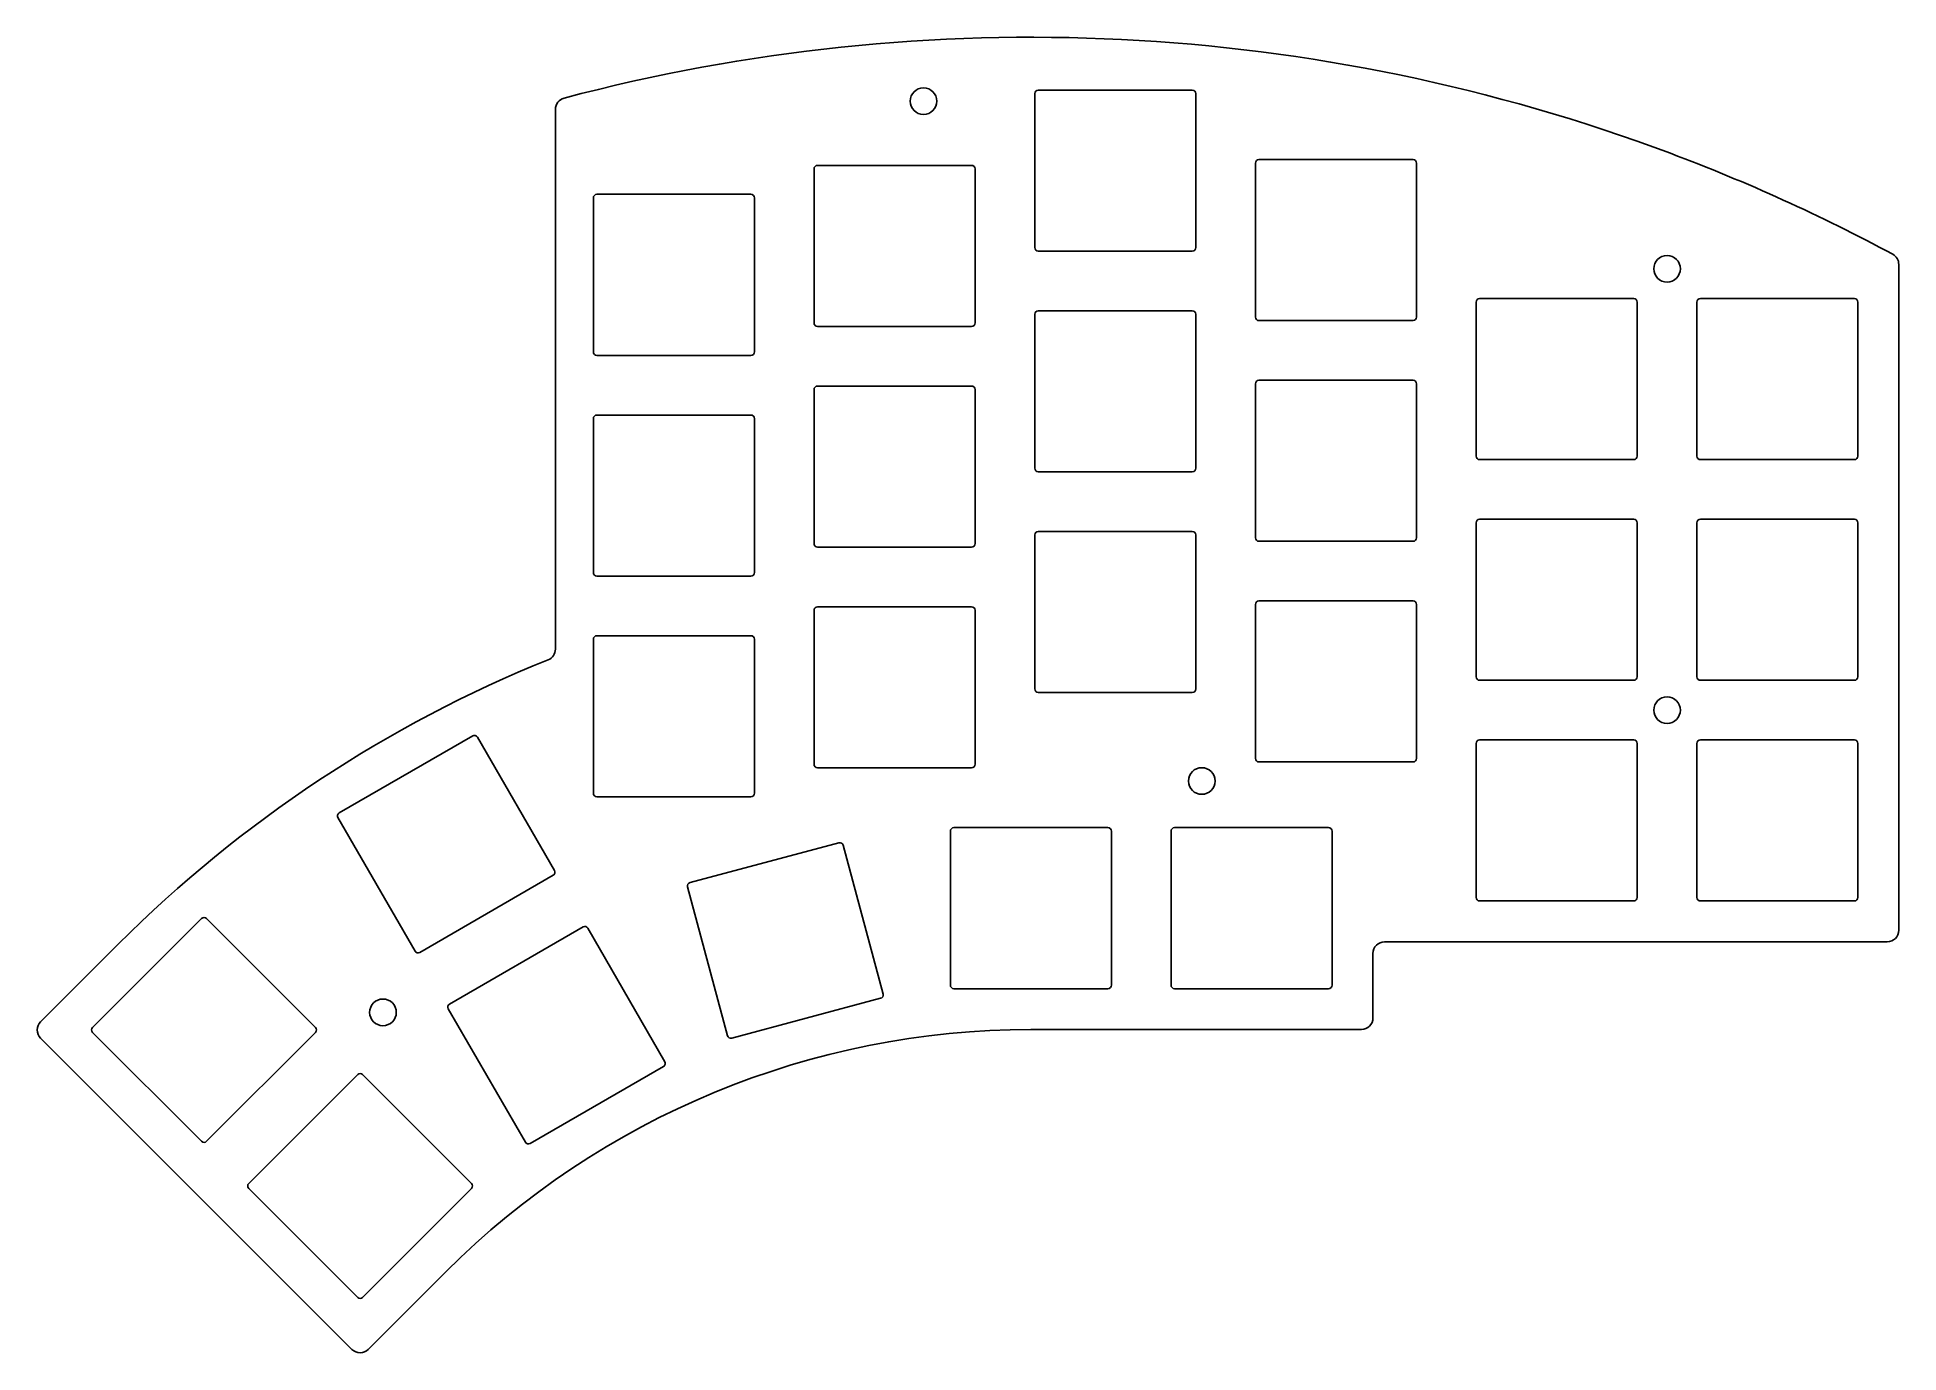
# Model space of a CAD drawing. Extents: x -80 to 80, y -57 to 57.
import ezdxf

# ---------------------------------------------------------------- set-up
doc = ezdxf.new("R2010")
doc.units = 0
doc.layers.add('BLACK', color=7, linetype='CONTINUOUS')

msp = doc.modelspace()

# ---------------------------------------------------------------- linework, layer by layer
at = {"layer": 'BLACK', "linetype": 'CONTINUOUS'}
for p, q in [((5.762502, 51.919206), (5.762502, 38.619206)), ((19.362502, 52.219206), (6.062502, 52.219206)), ((19.662502, 38.619206), (19.662502, 51.919206)), ((-35.612498, 3.966721), (-35.612498, 50.55697)), ((-13.287498, 45.419206), (-13.287498, 32.119206)), ((0.312502, 45.719206), (-12.987498, 45.719206)), ((0.612502, 32.119206), (0.612502, 45.419206)), ((24.812502, 45.919206), (24.812502, 32.619206)), ((38.412502, 46.219206), (25.112502, 46.219206)), ((38.712502, 32.619206), (38.712502, 45.919206)), ((-32.337498, 42.919206), (-32.337498, 29.619206)), ((-18.737498, 43.219206), (-32.037498, 43.219206)), ((-18.437498, 29.619206), (-18.437498, 42.919206)), ((6.062502, 38.319206), (19.362502, 38.319206)), ((80.337502, 37.168073), (80.337502, -20.305794)), ((43.862502, 33.919206), (43.862502, 20.619206)), ((57.462502, 34.219206), (44.162502, 34.219206)), ((57.762502, 20.619206), (57.762502, 33.919206)), ((62.912502, 33.919196), (62.912502, 20.619196)), ((76.512502, 34.219196), (63.212502, 34.219196)), ((76.812502, 20.619196), (76.812502, 33.919196)), ((5.762502, 32.869206), (5.762502, 19.569206)), ((19.362502, 33.169206), (6.062502, 33.169206)), ((19.662502, 19.569206), (19.662502, 32.869206)), ((25.112502, 32.319206), (38.412502, 32.319206)), ((-12.987498, 31.819206), (0.312502, 31.819206)), ((-32.037498, 29.319206), (-18.737498, 29.319206)), ((-13.287498, 26.369206), (-13.287498, 13.069206)), ((0.312502, 26.669206), (-12.987498, 26.669206)), ((0.612502, 13.069206), (0.612502, 26.369206)), ((24.812502, 26.869206), (24.812502, 13.569206)), ((38.412502, 27.169206), (25.112502, 27.169206)), ((38.712502, 13.569206), (38.712502, 26.869206)), ((-18.737498, 24.169206), (-32.037498, 24.169206)), ((-32.337498, 23.869206), (-32.337498, 10.569206)), ((-18.437498, 10.569206), (-18.437498, 23.869206)), ((44.162502, 20.319206), (57.462502, 20.319206)), ((63.212502, 20.319196), (76.512502, 20.319196)), ((6.062502, 19.269206), (19.362502, 19.269206)), ((43.862502, 14.869206), (43.862502, 1.569206)), ((57.462502, 15.169206), (44.162502, 15.169206)), ((57.762502, 1.569206), (57.762502, 14.869206)), ((62.912502, 14.869196), (62.912502, 1.569196)), ((76.512502, 15.169196), (63.212502, 15.169196)), ((76.812502, 1.569196), (76.812502, 14.869196)), ((5.762502, 13.819206), (5.762502, 0.519206)), ((19.362502, 14.119206), (6.062502, 14.119206)), ((19.662502, 0.519206), (19.662502, 13.819206)), ((25.112502, 13.269206), (38.412502, 13.269206)), ((-12.987498, 12.769206), (0.312502, 12.769206)), ((-32.037498, 10.269206), (-18.737498, 10.269206)), ((38.412502, 8.119206), (25.112502, 8.119206)), ((-13.287498, 7.319206), (-13.287498, -5.980794)), ((0.312502, 7.619206), (-12.987498, 7.619206)), ((0.612502, -5.980794), (0.612502, 7.319206)), ((24.812502, 7.819206), (24.812502, -5.480794)), ((38.712502, -5.480794), (38.712502, 7.819206)), ((-18.737498, 5.119206), (-32.037498, 5.119206)), ((-32.337498, 4.819206), (-32.337498, -8.480794)), ((-18.437498, -8.480794), (-18.437498, 4.819206)), ((6.062502, 0.219206), (19.362502, 0.219206)), ((44.162502, 1.269206), (57.462502, 1.269206)), ((63.212502, 1.269196), (76.512502, 1.269196)), ((-42.751599, -3.528072), (-54.269737, -10.178072)), ((-35.691791, -15.156018), (-42.341791, -3.63788)), ((43.862502, -4.180794), (43.862502, -17.480794)), ((57.462502, -3.880794), (44.162502, -3.880794)), ((57.762502, -17.480794), (57.762502, -4.180794)), ((62.912502, -4.180804), (62.912502, -17.480804)), ((76.512502, -3.880804), (63.212502, -3.880804)), ((76.812502, -17.480804), (76.812502, -4.180804)), ((-12.987498, -6.280794), (0.312502, -6.280794)), ((25.112502, -5.780794), (38.412502, -5.780794)), ((-32.037498, -8.780794), (-18.737498, -8.780794)), ((-54.379544, -10.58788), (-47.729544, -22.106018)), ((-11.139469, -12.756099), (-23.986283, -16.198392)), ((-1.523389, -11.750622), (-1.523389, -25.050622)), ((12.076611, -11.450622), (-1.223389, -11.450622)), ((12.376611, -25.050622), (12.376611, -11.750622)), ((17.526611, -25.050622), (17.526611, -11.750622)), ((17.826611, -11.450622), (31.126611, -11.450622)), ((31.426611, -11.750622), (31.426611, -25.050622)), ((-7.329753, -25.815044), (-10.772046, -12.968231)), ((-47.319737, -22.215825), (-35.801599, -15.565825)), ((-24.198415, -16.565815), (-20.756122, -29.412629)), ((44.162502, -17.780794), (57.462502, -17.780794)), ((63.212502, -17.780804), (76.512502, -17.780804)), ((-66.14996, -19.294088), (-75.55448, -28.698609)), ((-56.321176, -28.698609), (-65.725696, -19.294088)), ((-33.226599, -20.025856), (-44.744737, -26.675856)), ((-26.166791, -31.653802), (-32.816791, -20.135664)), ((-80.044608, -28.203634), (-73.344772, -21.503797)), ((34.951611, -22.305794), (34.951611, -27.875622)), ((79.337502, -21.305794), (35.951611, -21.305794)), ((-1.223389, -25.350622), (12.076611, -25.350622)), ((31.126611, -25.350622), (17.826611, -25.350622)), ((-44.854544, -27.085664), (-38.204544, -38.603802)), ((-20.388698, -29.624761), (-7.541885, -26.182468)), ((33.951611, -28.875622), (5.426611, -28.875622)), ((-53.174551, -56.487905), (-80.044608, -29.617847)), ((-75.55448, -29.122873), (-66.14996, -38.527393)), ((-65.725696, -38.527393), (-56.321176, -29.122873)), ((-37.794737, -38.713609), (-26.276599, -32.063609)), ((-52.679576, -32.764473), (-62.084096, -42.168993)), ((-42.850792, -42.168993), (-52.255312, -32.764473)), ((-62.084096, -42.593257), (-52.679576, -51.997777)), ((-52.255312, -51.997777), (-42.850792, -42.593257)), ((-45.0605, -49.788068), (-51.760337, -56.487905))]:
    msp.add_line(p, q, dxfattribs=at)
at = {"layer": 'BLACK'}
for centre in [(-3.840907, 51.265701), (60.337494, 36.794203), (60.337493, -1.305798), (20.176093, -7.424297), (-50.494752, -27.397041)]:
    msp.add_circle(centre, 1.15, dxfattribs=at)
for centre, radius, start, end in [((5.426611, -100.275177), 157.055974, 69.421054, 104.86656945), ((-34.612499, 50.55697), 0.999999, -255.13353647, -179.99995758), ((6.062499, 51.919208), 0.299998, -270.00047747, -179.99952253), ((19.362495, 51.919199), 0.300007, 0.00124138, 89.99875862), ((5.4266, -100.275201), 157.056, 61.73060599, 69.42105328), ((-12.987498, 45.419206), 0.3, 90, 180), ((0.312495, 45.419199), 0.300007, 0.00124138, 89.99875862), ((25.112499, 45.919208), 0.299998, -270.00047747, -179.99952253), ((38.412495, 45.919199), 0.300007, 0.00124138, 89.99875862), ((-32.037498, 42.919206), 0.3, 90, 180), ((-18.737498, 42.919206), 0.3, 0, 90), ((6.062495, 38.619199), 0.299994, -180.00124144, -89.99875856), ((19.362499, 38.619208), 0.300003, -89.99952254, -0.00047746), ((79.337507, 37.168077), 0.999994, -0.0002367, 61.73079455), ((44.162499, 33.919208), 0.299998, -270.00047747, -179.99952253), ((57.462495, 33.919199), 0.300007, 0.00124138, 89.99875862), ((63.212494, 33.919203), 0.299993, -270.00143243, -179.99856757), ((76.5125, 33.919194), 0.300002, 0.00028648, 89.99971352), ((6.062499, 32.869208), 0.299998, -270.00047747, -179.99952253), ((19.362495, 32.869199), 0.300007, 0.00124138, 89.99875862), ((25.112495, 32.619199), 0.299994, -180.00124144, -89.99875856), ((38.412499, 32.619208), 0.300003, -89.99952254, -0.00047746), ((-12.987498, 32.119206), 0.3, -180, -90), ((0.312499, 32.119208), 0.300003, -89.99952254, -0.00047746), ((-32.037498, 29.619206), 0.3, -180, -90), ((-18.737498, 29.619206), 0.3, -90, 0), ((-12.987498, 26.369206), 0.3, 90, 180), ((0.312495, 26.369199), 0.300007, 0.00124138, 89.99875862), ((25.112499, 26.869208), 0.299998, -270.00047747, -179.99952253), ((38.412495, 26.869199), 0.300007, 0.00124138, 89.99875862), ((-32.037498, 23.869206), 0.3, 90, 180), ((-18.737498, 23.869206), 0.3, 0, 90), ((6.062495, 19.569199), 0.299994, -180.00124144, -89.99875856), ((19.362499, 19.569208), 0.300003, -89.99952254, -0.00047746), ((44.162495, 20.619199), 0.299994, -180.00124144, -89.99875856), ((57.462499, 20.619208), 0.300003, -89.99952254, -0.00047746), ((63.2125, 20.619194), 0.299999, -180.00028648, -89.99971352), ((76.512494, 20.619203), 0.300008, -89.99856764, -0.00143236), ((44.162499, 14.869208), 0.299998, -270.00047747, -179.99952253), ((57.462495, 14.869199), 0.300007, 0.00124138, 89.99875862), ((63.212494, 14.869203), 0.299993, -270.00143243, -179.99856757), ((76.5125, 14.869194), 0.300002, 0.00028648, 89.99971352), ((-12.987498, 13.069206), 0.3, -180, -90), ((0.312499, 13.069208), 0.300003, -89.99952254, -0.00047746), ((6.062499, 13.819208), 0.299998, -270.00047747, -179.99952253), ((19.362495, 13.819199), 0.300007, 0.00124138, 89.99875862), ((25.112495, 13.569199), 0.299994, -180.00124144, -89.99875856), ((38.412499, 13.569208), 0.300003, -89.99952254, -0.00047746), ((-32.037498, 10.569206), 0.3, -180, -90), ((-18.737498, 10.569206), 0.3, -90, 0), ((25.112499, 7.819208), 0.299998, -270.00047747, -179.99952253), ((38.412495, 7.819199), 0.300007, 0.00124138, 89.99875862), ((-12.987498, 7.319206), 0.3, 90, 180), ((0.312495, 7.319199), 0.300007, 0.00124138, 89.99875862), ((-32.037498, 4.819206), 0.3, 90, 180), ((-18.737498, 4.819206), 0.3, 0, 90), ((-36.612494, 3.966718), 0.999996, -68.03670697, 0.00011639), ((5.426611, -100.275179), 111.399558, 111.96344066, 135.00000045), ((6.062495, 0.519199), 0.299994, -180.00124144, -89.99875856), ((19.362499, 0.519208), 0.300003, -89.99952254, -0.00047746), ((44.162495, 1.569199), 0.299994, -180.00124144, -89.99875856), ((57.462499, 1.569208), 0.300003, -89.99952254, -0.00047746), ((63.2125, 1.569194), 0.299999, -180.00028648, -89.99971352), ((76.512494, 1.569203), 0.300008, -89.99856764, -0.00143236), ((-42.601599, -3.78788), 0.3, 29.99996382, 119.99996382), ((44.162499, -4.180791), 0.299998, -270.00047747, -179.99952253), ((57.462495, -4.1808), 0.300007, 0.00124138, 89.99875862), ((63.212494, -4.180796), 0.299993, -270.00143243, -179.99856757), ((76.5125, -4.180805), 0.300002, 0.00028648, 89.99971352), ((-12.987498, -5.980794), 0.3, -180, -90), ((0.312499, -5.980791), 0.300003, -89.99952254, -0.00047746), ((25.112495, -5.4808), 0.299994, -180.00124144, -89.99875856), ((38.412499, -5.480791), 0.300003, -89.99952254, -0.00047746), ((-32.037498, -8.480794), 0.3, -180, -90), ((-18.737498, -8.480794), 0.3, -90, 0), ((-54.119738, -10.437879), 0.299999, -240.00011888, -149.99969259), ((-11.061823, -13.045877), 0.3, 15.0000651, 104.99988062), ((-1.22341, -11.750601), 0.299979, -270.00401099, -179.99598901), ((12.076614, -11.750619), 0.299997, -0.00057296, 90.00057296), ((17.82659, -11.750601), 0.299979, -270.00401099, -179.99598901), ((31.126614, -11.750619), 0.299997, -0.00057296, 90.00057296), ((-35.951597, -15.306017), 0.299999, -60.00015383, 30.00001157), ((-23.908636, -16.488169), 0.3, -254.9999349, -165.00011938), ((44.162495, -17.4808), 0.299994, -180.00124144, -89.99875856), ((57.462499, -17.480791), 0.300003, -89.99952254, -0.00047746), ((63.2125, -17.480805), 0.299999, -180.00028648, -89.99971352), ((76.512494, -17.480796), 0.300008, -89.99856764, -0.00143236), ((-65.937828, -19.50622), 0.3, 45, 135), ((-33.076599, -20.285664), 0.3, 29.99996382, 119.99996382), ((79.337499, -20.305791), 1.000003, -89.99985676, -0.00014324), ((-47.469737, -21.95602), 0.299998, -150.00023653, -59.99964484), ((35.951604, -22.305787), 0.999993, -270.00040107, -179.99959893), ((-1.223386, -25.050619), 0.300003, -179.99942705, -90.00057295), ((12.07659, -25.050601), 0.300021, -89.99598958, -0.00401042), ((17.826614, -25.050619), 0.300003, -179.99942705, -90.00057295), ((31.12659, -25.050601), 0.300021, -89.99598958, -0.00401042), ((-44.594738, -26.935663), 0.299999, -240.00011888, -149.99969259), ((-7.619531, -25.89269), 0.3, -74.99995961, 15.00004039), ((-79.337505, -28.91074), 0.999997, -225.0001418, -134.9998582), ((-75.342348, -28.910741), 0.3, -225, -135), ((-56.533308, -28.910741), 0.3, -45, 45), ((5.42661, -100.275178), 71.399557, 89.99999985, 134.99999995), ((33.95159, -27.875601), 1.000021, -89.99879681, -0.00120319), ((-20.466344, -29.334983), 0.3, -164.99995961, -74.99995961), ((-26.426597, -31.803801), 0.299999, -60.00015383, 30.00001157), ((-52.467444, -32.976605), 0.3, 45, 135), ((-65.937828, -38.315261), 0.3, -135, -45), ((-37.944736, -38.453801), 0.3, -149.99981024, -60.00007113), ((-61.871964, -42.381125), 0.3, -225, -135), ((-43.062924, -42.381125), 0.3, -45, 45), ((-52.467444, -51.785645), 0.3, -135, -45), ((-52.467444, -55.780797), 1.000001, -134.99995949, -45.00004051)]:
    msp.add_arc(centre, radius, start, end, dxfattribs=at)

doc.saveas('drawing.dxf')
